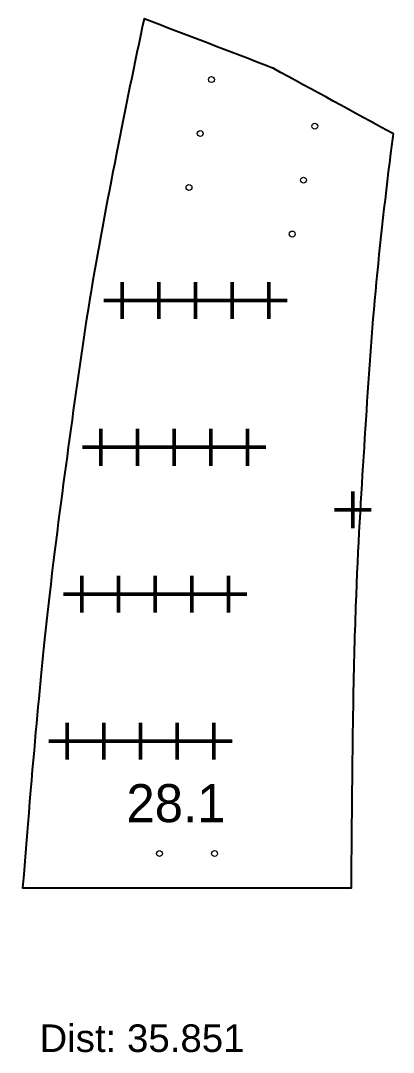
# Model space of a CAD drawing. Header units: inches. Extents: x -1683 to 11264, y -1696 to 865.
# Drawn here: x 7489.3 to 7529.9, y -4.3 to 108.1 of the extents above; entities that cross this region are included whole.
import ezdxf

# ---------------------------------------------------------------- set-up
doc = ezdxf.new("R2010")
doc.units = ezdxf.units.IN
doc.header["$MEASUREMENT"] = 0
doc.header["$PDMODE"] = 2
doc.header["$PDSIZE"] = 2
for name, color, linetype, lineweight in [('Annotation', 7, 'Continuous', 9), ('Drilling', 3, 'Continuous', 13), ('Engrave', 4, 'Continuous', 50)]:
    doc.layers.add(name, color=color, linetype=linetype, lineweight=lineweight)
doc.styles.get("Standard").update_dxf_attribs({"font": 'Arial.ttf'})
doc.styles.add('Tw Cen MT', font='')
doc.styles.get('Tw Cen MT').set_extended_font_data('Tw Cen MT')

# ---------------------------------------------------------------- blocks, each defined once
blk = doc.blocks.new('*U2677')
at = {"layer": 'Engrave'}
blk.add_point((0, 0), dxfattribs=at)
blk = doc.blocks.new('*U2678')
at = {"layer": 'Engrave', "color": 0, "linetype": 'ByBlock', "lineweight": -2, "transparency": 16777216}
for p in [(0, 0), (4, 0), (8, 0), (12, 0), (16, 0)]:
    blk.add_blockref('*U2677', p, dxfattribs=at)
blk = doc.blocks.new('*U2679')
at = {"layer": 'Engrave'}
blk.add_point((0, 0), dxfattribs=at)
blk = doc.blocks.new('*U2680')
at = {"layer": 'Engrave', "color": 0, "linetype": 'ByBlock', "lineweight": -2, "transparency": 16777216}
for p in [(0, 0), (4, 0), (8, 0), (12, 0), (16, 0)]:
    blk.add_blockref('*U2679', p, dxfattribs=at)
blk = doc.blocks.new('*U2681')
at = {"layer": 'Engrave'}
blk.add_point((0, 0), dxfattribs=at)
blk = doc.blocks.new('*U2682')
at = {"layer": 'Engrave', "color": 0, "linetype": 'ByBlock', "lineweight": -2, "transparency": 16777216}
for p in [(0, 0), (4, 0), (8, 0), (12, 0), (16, 0)]:
    blk.add_blockref('*U2681', p, dxfattribs=at)
blk = doc.blocks.new('*U2683')
at = {"layer": 'Engrave'}
blk.add_point((0, 0), dxfattribs=at)
blk = doc.blocks.new('*U2684')
at = {"layer": 'Engrave', "color": 0, "linetype": 'ByBlock', "lineweight": -2, "transparency": 16777216}
for p in [(0, 0), (4, 0), (8, 0), (12, 0), (16, 0)]:
    blk.add_blockref('*U2683', p, dxfattribs=at)

msp = doc.modelspace()

# ---------------------------------------------------------------- linework, layer by layer
at = {"transparency": 33554687}
msp.add_open_spline([(7529.92826, 95.72717), (7529.83672, 95.01239), (7529.07148, 88.96428), (7527.77362, 77.58283), (7526.76343, 61.58283), (7525.75361, 45.58849), (7525.457, 29.5998), (7525.3546, 13.58283), (7513.40421, 13.58283), (7501.45382, 13.58283), (7489.50344, 13.58283), (7490.77333, 29.58283), (7492.3073, 45.58283), (7494.48268, 61.58283), (7496.65806, 77.58283), (7499.62279, 93.14158), (7501.68974, 103.36701), (7502.74442, 108.25909), (7507.39408, 106.4818), (7512.04373, 104.70451), (7516.69339, 102.92722), (7516.73384, 102.90857), (7516.77429, 102.88992), (7516.81474, 102.87127), (7521.18591, 100.48991), (7525.55708, 98.10854), (7529.92826, 95.72717)], degree=3, knots=[0, 0, 0, 0, 0.134021537, 1.134021537, 2.134021537, 3.134021537, 4.13296099, 4.13296099, 4.13296099, 5.13296099, 5.13296099, 5.13296099, 6.13296099, 7.13296099, 8.13296099, 9.13296099, 10.050227467, 10.050227467, 10.050227467, 11.050227467, 11.050227467, 11.050227467, 12.050227467, 12.050227467, 12.050227467, 13.050227467, 13.050227467, 13.050227467, 13.050227467], dxfattribs=at)
at = {"layer": 'Drilling'}
for centre in [(7510.09478, 101.64131), (7521.3523, 96.56354), (7508.86918, 95.76782), (7507.64358, 89.89433), (7520.12671, 90.69005), (7518.90111, 84.81655), (7504.42902, 17.33283), (7510.42902, 17.33283)]:
    msp.add_circle(centre, 0.3225, dxfattribs=at)
at = {"layer": 'Engrave'}
msp.add_point((7525.51601, 54.78564), dxfattribs=at)

# ---------------------------------------------------------------- block references
at = {"layer": 'Engrave', "xscale": -1}
for name, p in [('*U2684', (7516.35106, 77.58283)), ('*U2682', (7514.01482, 61.58283)), ('*U2680', (7511.96032, 45.58283)), ('*U2678', (7510.34949, 29.58283))]:
    msp.add_blockref(name, p, dxfattribs=at)

# ---------------------------------------------------------------- texts
at = {"layer": 'Annotation', "color": 7, "insert": (7500.82257, 20.68759), "char_height": 7, "attachment_point": 7, "line_spacing_factor": 0.481418, "style": 'Tw Cen MT'}
msp.add_mtext('{\\H0.59259x;28.1}', dxfattribs=at)
at = {"layer": 'Annotation', "insert": (7491.33853, -1.28462), "char_height": 3, "attachment_point": 1}
msp.add_mtext_dynamic_manual_height_columns('Dist: 35.851', width=45.2101633, gutter_width=1, heights=[0], dxfattribs=at)

doc.saveas('drawing.dxf')
